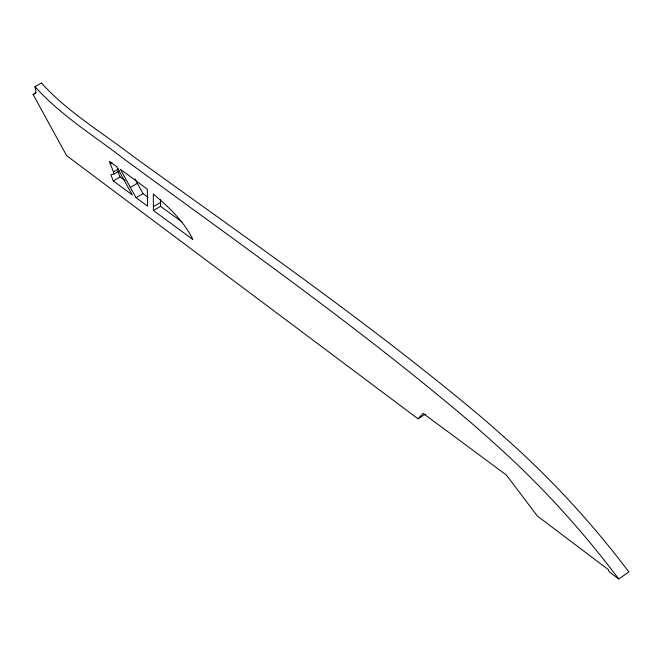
<?xml version="1.0" encoding="UTF-8"?>
<svg xmlns="http://www.w3.org/2000/svg" width="662" height="662" viewBox="0 0 662 662"><rect width="100%" height="100%" fill="white"/><g stroke="black" fill="none" stroke-linecap="round" stroke-linejoin="round"><path stroke-width="0.99" d="M182.058 221.935L160.56 206.362L160.568 199.535M36.311 92.697L33.1 94.476L66.63 155.653L418.07 418.814L423.076 413.361L506.372 475.018L537.345 515.996L608.37 569.651L609.123 571.72L618.697 578.969L628.9 571.968C591.853 522.856 549.998 477.434 503.832 436.763M418.07 418.814L425.393 414.139M503.832 436.763A789.609 166.675 53.7 0 0 479.76 415.719C368.8 322.733 249.516 240.364 132.235 155.686C101.567 132.102 67.598 111.944 41.458 83.031L34.887 86.672L35.765 90.504A5.288 0.952 60.6 0 1 35.806 90.826L35.707 91.563A62.311 11.122 60.9 0 1 35.094 93.094L33.985 94.045A115.229 20.414 61.2 0 1 33.282 94.409L33.1 94.476M41.458 83.031L41.516 83.677M153.427 206.602L160.568 202.456M153.452 210.499L153.327 194.016C168.628 207.016 183.978 221.141 192.841 239.487L153.452 210.499L160.56 206.362M130.356 187.354L137.34 183.333M136.058 197.69L147.568 206.163L147.312 189.142L120.368 169.273L136.058 197.69L143.025 193.66L147.998 197.259M113.459 171.863L118.614 168.909M119.417 170.986L114.269 173.932L110.877 174.785L113.293 180.933L132.292 194.918L116.669 166.634L109.379 161.42L114.261 173.924M113.293 180.933L120.079 177.035L125.077 180.652M110.198 163.514L111.919 162.529M34.945 86.639C60.921 115.593 94.608 136.033 125.068 159.79C241.522 245.205 359.954 328.377 470.136 421.926A790.726 163.464 53.9 0 1 494.075 443.118C540.035 484.096 581.724 529.732 618.697 578.969M134.849 178.814L143.025 193.66M117.695 170.887L120.079 177.035"/></g></svg>
